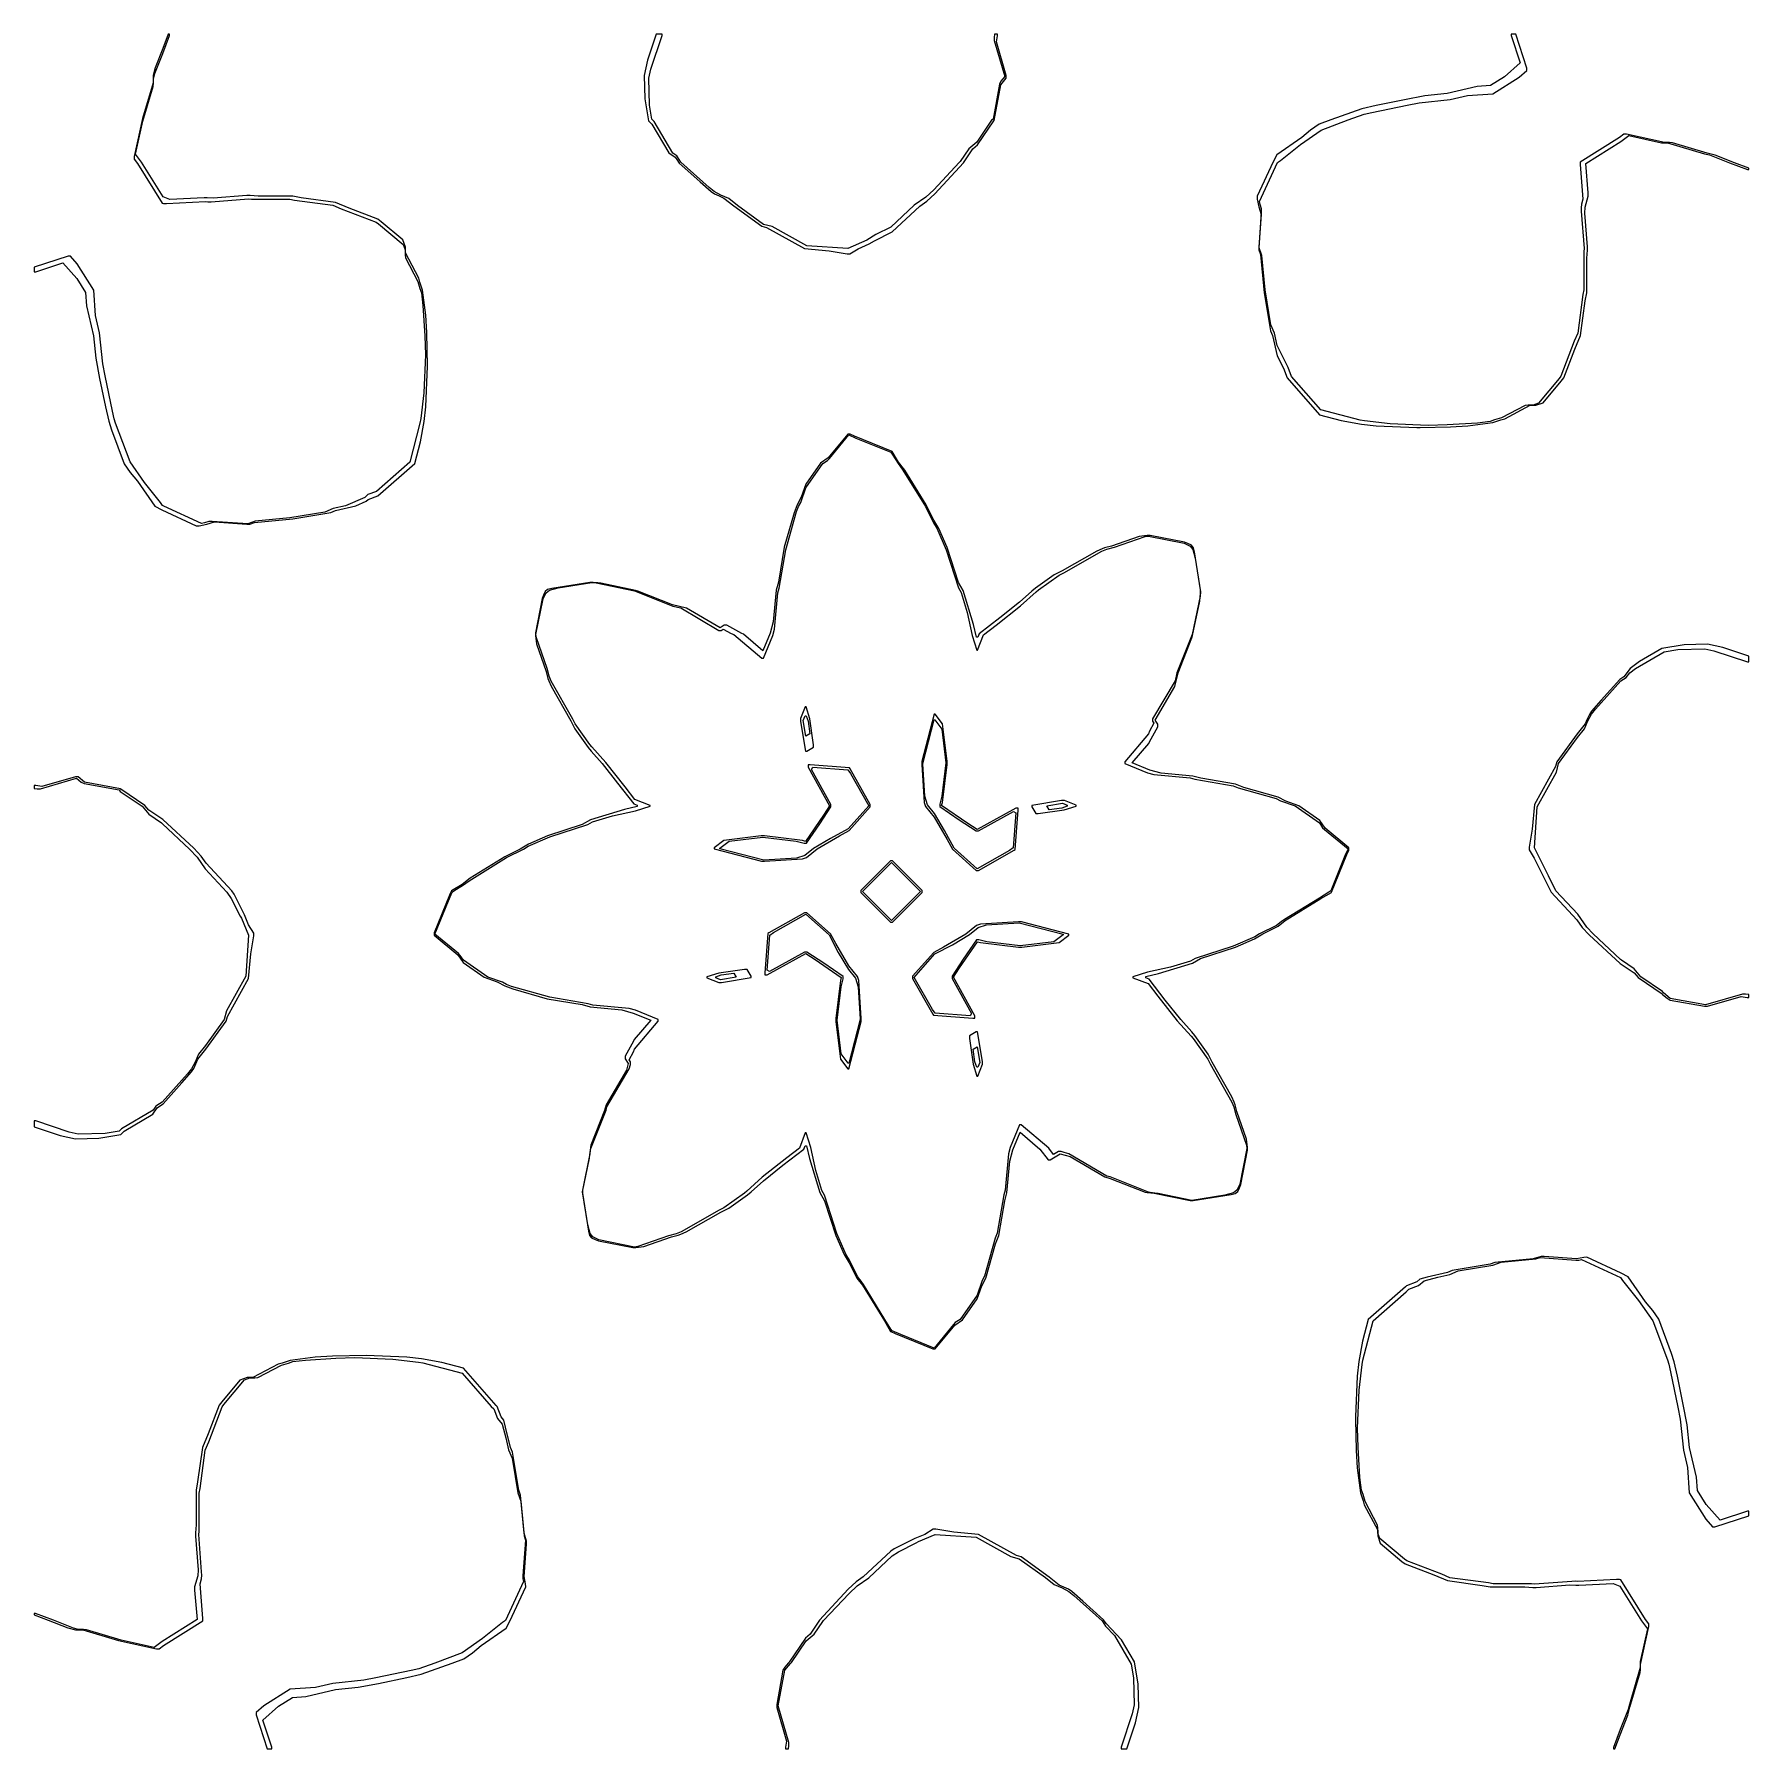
# Model space of a CAD drawing. Extents: x 65 to 85, y 65 to 85.
import ezdxf

# ---------------------------------------------------------------- set-up
doc = ezdxf.new("R2010")
doc.units = 0

msp = doc.modelspace()

# ---------------------------------------------------------------- linework, layer by layer
for points in [[(65.017, 82.228), (65.334, 82.332), (65.497, 82.151), (65.6, 81.987), (65.609, 81.832), (65.69, 81.483), (65.719, 81.221), (65.763, 80.984), (65.831, 80.653), (65.87, 80.485), (65.9, 80.387), (66.051, 79.99), (66.121, 79.888), (66.204, 79.785), (66.407, 79.496), (66.489, 79.453), (66.89, 79.267), (66.923, 79.267), (67.015, 79.285), (67.104, 79.313), (67.481, 79.286), (67.516, 79.286), (67.57, 79.306), (68.017, 79.348), (68.459, 79.422), (68.513, 79.445), (68.75, 79.5), (68.873, 79.553), (68.894, 79.572), (69.009, 79.614), (69.438, 79.992), (69.505, 80.246), (69.55, 80.483), (69.568, 80.655), (69.589, 81.128), (69.581, 81.519), (69.568, 81.721), (69.531, 82.015), (69.5, 82.108), (69.487, 82.153), (69.329, 82.45), (69.329, 82.517), (69.301, 82.603), (69.048, 82.813), (69.009, 82.843), (68.674, 82.971), (68.514, 83.038), (68.112, 83.093), (68.018, 83.109), (67.614, 83.11), (67.519, 83.117), (67.481, 83.117), (67.088, 83.088), (67.019, 83.093), (66.981, 83.093), (66.582, 83.071), (66.506, 83.102), (66.252, 83.508), (66.182, 83.601), (66.266, 83.985), (66.386, 84.39), (66.393, 84.427), (66.393, 84.482), (66.408, 84.541), (66.5, 84.773), (66.579, 84.984), (66.579, 84.999), (66.561, 84.999), (66.499, 84.835), (66.409, 84.609), (66.387, 84.517), (66.387, 84.434), (66.263, 84.015), (66.167, 83.573), (66.167, 83.542), (66.204, 83.492), (66.494, 83.029), (66.507, 83.024), (66.542, 83.024), (66.997, 83.048), (67.026, 83.046), (67.065, 83.046), (67.5, 83.079), (67.536, 83.076), (67.982, 83.074), (68.038, 83.065), (68.485, 83.004), (68.582, 82.964), (68.99, 82.808), (69.017, 82.787), (69.305, 82.547), (69.326, 82.484), (69.326, 82.426), (69.329, 82.391), (69.476, 82.116), (69.5, 82.033), (69.516, 81.985), (69.535, 81.834), (69.558, 81.481), (69.563, 81.261), (69.543, 80.818), (69.511, 80.517), (69.5, 80.462), (69.381, 80.008), (68.991, 79.666), (68.891, 79.629), (68.855, 79.597), (68.63, 79.5), (68.487, 79.467), (68.391, 79.426), (67.983, 79.357), (67.579, 79.319), (67.49, 79.287), (67.074, 79.316), (67.038, 79.315), (66.985, 79.299), (66.95, 79.292), (66.511, 79.496), (66.497, 79.504), (66.473, 79.537), (66.286, 79.77), (66.121, 80.01), (65.949, 80.462), (65.932, 80.515), (65.912, 80.603), (65.827, 81.016), (65.801, 81.154), (65.76, 81.516), (65.714, 81.719), (65.695, 82.013), (65.503, 82.32), (65.422, 82.41), (65.395, 82.41), (65.001, 82.281), (65.001, 82.228), (65.017, 82.228)], [(72.401, 83.617), (72.476, 83.565), (72.497, 83.539), (72.525, 83.494), (72.767, 83.279), (72.898, 83.166), (72.936, 83.139), (72.989, 83.114), (73.044, 83.089), (73.16, 82.997), (73.488, 82.759), (73.543, 82.745), (73.986, 82.499), (74.272, 82.473), (74.482, 82.437), (74.514, 82.437), (74.613, 82.498), (74.741, 82.554), (74.802, 82.591), (75.008, 82.695), (75.332, 82.996), (75.412, 83.051), (75.505, 83.139), (75.84, 83.498), (75.949, 83.664), (76.004, 83.709), (76.194, 83.989), (76.198, 83.992), (76.275, 84.411), (76.339, 84.488), (76.339, 84.517), (76.224, 84.91), (76.235, 84.981), (76.235, 84.999), (76.201, 84.999), (76.196, 84.963), (76.196, 84.928), (76.32, 84.505), (76.277, 84.454), (76.26, 84.419), (76.185, 84.008), (76.168, 83.996), (75.996, 83.741), (75.901, 83.664), (75.802, 83.514), (75.791, 83.505), (75.495, 83.186), (75.402, 83.099), (75.265, 83.004), (74.992, 82.75), (74.817, 82.662), (74.711, 82.596), (74.489, 82.501), (74.014, 82.532), (73.607, 82.757), (73.508, 82.782), (73.203, 83.003), (73.102, 83.085), (73.011, 83.124), (72.93, 83.164), (72.875, 83.211), (72.543, 83.506), (72.503, 83.571), (72.495, 83.58), (72.449, 83.612), (72.233, 83.982), (72.204, 84.01), (72.178, 84.171), (72.169, 84.487), (72.191, 84.592), (72.323, 84.983), (72.323, 84.999), (72.255, 84.999), (72.154, 84.699), (72.116, 84.518), (72.122, 84.246), (72.164, 83.99), (72.205, 83.951), (72.401, 83.617)], [(79.313, 82.896), (79.286, 82.519), (79.286, 82.484), (79.306, 82.429), (79.348, 81.983), (79.422, 81.541), (79.445, 81.487), (79.5, 81.25), (79.573, 81.103), (79.614, 80.991), (79.992, 80.562), (80.246, 80.495), (80.483, 80.45), (80.655, 80.431), (81.128, 80.411), (81.167, 80.411), (81.519, 80.419), (81.721, 80.432), (82.015, 80.469), (82.108, 80.5), (82.153, 80.513), (82.45, 80.671), (82.517, 80.671), (82.603, 80.699), (82.813, 80.952), (82.843, 80.99), (82.971, 81.325), (83.038, 81.486), (83.093, 81.888), (83.109, 81.982), (83.11, 82.386), (83.117, 82.481), (83.117, 82.519), (83.088, 82.912), (83.093, 82.984), (83.128, 83.112), (83.128, 83.148), (83.1, 83.493), (83.508, 83.748), (83.601, 83.817), (83.982, 83.734), (84.05, 83.734), (84.482, 83.606), (84.541, 83.592), (84.773, 83.499), (84.984, 83.421), (84.999, 83.421), (84.999, 83.439), (84.835, 83.5), (84.608, 83.59), (84.515, 83.613), (84.111, 83.732), (84.074, 83.736), (84.018, 83.736), (83.573, 83.833), (83.542, 83.833), (83.492, 83.796), (83.033, 83.508), (83.033, 83.481), (83.066, 83.076), (83.049, 83.016), (83.046, 82.974), (83.046, 82.934), (83.079, 82.5), (83.076, 82.464), (83.074, 82.018), (83.065, 81.962), (83.004, 81.514), (82.964, 81.418), (82.808, 81.01), (82.787, 80.983), (82.547, 80.695), (82.484, 80.674), (82.426, 80.674), (82.391, 80.67), (82.116, 80.524), (82.033, 80.5), (81.985, 80.484), (81.834, 80.464), (81.481, 80.442), (81.261, 80.437), (80.818, 80.456), (80.517, 80.489), (80.466, 80.498), (80.008, 80.619), (79.666, 81.009), (79.627, 81.112), (79.5, 81.369), (79.467, 81.513), (79.426, 81.609), (79.357, 82.017), (79.319, 82.42), (79.287, 82.51), (79.316, 82.926), (79.315, 82.962), (79.299, 83.015), (79.292, 83.049), (79.503, 83.503), (79.537, 83.527), (79.77, 83.714), (80.01, 83.879), (80.325, 84), (80.514, 84.067), (80.603, 84.088), (81.016, 84.173), (81.155, 84.199), (81.516, 84.239), (81.719, 84.286), (82.013, 84.305), (82.32, 84.497), (82.41, 84.578), (82.41, 84.605), (82.281, 84.999), (82.228, 84.999), (82.228, 84.983), (82.332, 84.666), (82.151, 84.503), (81.987, 84.4), (81.832, 84.39), (81.483, 84.31), (81.221, 84.281), (80.984, 84.236), (80.653, 84.168), (80.486, 84.13), (80.125, 84), (79.99, 83.949), (79.888, 83.879), (79.786, 83.796), (79.496, 83.593), (79.453, 83.511), (79.267, 83.11), (79.267, 83.077), (79.285, 82.985), (79.313, 82.896)], [(69.665, 74.49), (69.942, 74.26), (70.002, 74.172), (70.249, 73.999), (70.401, 73.945), (70.489, 73.898), (70.582, 73.863), (70.985, 73.749), (71.39, 73.68), (71.484, 73.654), (71.853, 73.619), (71.987, 73.582), (72.191, 73.499), (71.998, 73.272), (71.991, 73.253), (71.894, 73.078), (71.893, 73.049), (71.928, 72.995), (71.909, 72.917), (71.67, 72.512), (71.654, 72.447), (71.494, 72.042), (71.488, 72.016), (71.48, 71.938), (71.394, 71.518), (71.394, 71.482), (71.464, 71.039), (71.477, 70.989), (71.499, 70.961), (71.543, 70.939), (71.581, 70.925), (71.982, 70.846), (72.018, 70.846), (72.11, 70.859), (72.434, 70.972), (72.513, 70.991), (72.543, 71.003), (72.605, 71.032), (73.01, 71.259), (73.104, 71.308), (73.32, 71.462), (73.364, 71.496), (73.506, 71.624), (73.734, 71.806), (73.976, 71.993), (73.992, 72.034), (74.01, 72.032), (74.044, 71.886), (74.165, 71.488), (74.219, 71.393), (74.349, 70.987), (74.446, 70.764), (74.507, 70.67), (74.594, 70.491), (74.661, 70.407), (74.918, 69.991), (74.99, 69.869), (74.993, 69.866), (75.043, 69.843), (75.484, 69.665), (75.51, 69.665), (75.74, 69.942), (75.828, 70.002), (76.001, 70.25), (76.054, 70.401), (76.101, 70.488), (76.215, 70.892), (76.251, 70.986), (76.32, 71.39), (76.346, 71.484), (76.381, 71.853), (76.417, 71.987), (76.501, 72.191), (76.732, 71.994), (76.828, 71.87), (76.852, 71.87), (76.967, 71.939), (77.083, 71.909), (77.488, 71.67), (77.552, 71.654), (77.957, 71.494), (77.984, 71.488), (78.062, 71.48), (78.482, 71.394), (78.518, 71.394), (78.961, 71.464), (79.01, 71.477), (79.039, 71.499), (79.06, 71.543), (79.074, 71.581), (79.154, 71.982), (79.154, 72.018), (79.14, 72.11), (79.028, 72.434), (79.009, 72.513), (78.997, 72.543), (78.968, 72.605), (78.741, 73.01), (78.692, 73.104), (78.538, 73.32), (78.504, 73.364), (78.375, 73.506), (78.194, 73.734), (78.007, 73.976), (77.966, 73.992), (77.968, 74.01), (78.114, 74.044), (78.512, 74.165), (78.606, 74.219), (79.013, 74.349), (79.236, 74.446), (79.33, 74.507), (79.509, 74.594), (79.593, 74.661), (80.008, 74.917), (80.131, 74.99), (80.134, 74.993), (80.312, 75.433), (80.335, 75.484), (80.335, 75.51), (80.058, 75.739), (79.997, 75.828), (79.75, 76.001), (79.599, 76.054), (79.512, 76.101), (79.108, 76.215), (79.014, 76.251), (78.61, 76.32), (78.516, 76.346), (78.147, 76.381), (78.013, 76.417), (77.809, 76.501), (78.002, 76.728), (78.009, 76.747), (78.106, 76.922), (78.106, 76.95), (78.075, 77), (78.305, 77.393), (78.345, 77.552), (78.505, 77.957), (78.512, 77.985), (78.595, 78.388), (78.606, 78.48), (78.606, 78.518), (78.536, 78.961), (78.523, 79.01), (78.501, 79.039), (78.457, 79.06), (78.419, 79.074), (78.018, 79.154), (77.981, 79.154), (77.89, 79.14), (77.566, 79.028), (77.486, 79.009), (77.457, 78.997), (77.395, 78.968), (76.99, 78.741), (76.896, 78.692), (76.679, 78.538), (76.636, 78.504), (76.493, 78.375), (76.265, 78.194), (76.024, 78.007), (76.008, 77.966), (75.99, 77.967), (75.956, 78.114), (75.835, 78.512), (75.781, 78.606), (75.651, 79.012), (75.554, 79.236), (75.493, 79.33), (75.405, 79.51), (75.155, 79.913), (75.082, 80.008), (75.007, 80.134), (74.567, 80.312), (74.516, 80.335), (74.49, 80.335), (74.26, 80.058), (74.172, 79.997), (73.999, 79.75), (73.946, 79.599), (73.898, 79.511), (73.863, 79.418), (73.749, 79.015), (73.68, 78.61), (73.654, 78.516), (73.619, 78.147), (73.583, 78.013), (73.499, 77.809), (73.272, 78.001), (73.253, 78.009), (73.078, 78.106), (73.05, 78.106), (73, 78.075), (72.607, 78.305), (72.447, 78.345), (72.042, 78.505), (72.015, 78.512), (71.611, 78.595), (71.573, 78.601), (71.519, 78.606), (71.482, 78.606), (71.039, 78.536), (70.989, 78.523), (70.961, 78.501), (70.939, 78.457), (70.926, 78.419), (70.846, 78.018), (70.846, 77.981), (70.859, 77.89), (70.972, 77.566), (70.991, 77.486), (71.003, 77.457), (71.032, 77.395), (71.259, 76.99), (71.308, 76.896), (71.462, 76.679), (71.496, 76.636), (71.624, 76.493), (71.805, 76.265), (71.993, 76.024), (72.034, 76.008), (72.032, 75.99), (71.886, 75.956), (71.488, 75.835), (71.393, 75.781), (70.987, 75.651), (70.764, 75.554), (70.67, 75.493), (70.49, 75.405), (70.087, 75.155), (69.992, 75.082), (69.869, 75.009), (69.866, 75.007), (69.843, 74.957), (69.665, 74.516), (69.665, 74.49)], [(69.876, 74.993), (69.896, 75.009), (70.008, 75.076), (70.073, 75.126), (70.51, 75.397), (70.707, 75.493), (70.762, 75.529), (71.013, 75.637), (71.456, 75.78), (71.512, 75.811), (71.747, 75.883), (72.015, 75.942), (72.186, 75.995), (72.185, 76.005), (72.007, 76.073), (71.893, 76.22), (71.666, 76.506), (71.504, 76.686), (71.483, 76.713), (71.311, 76.954), (71.282, 77.01), (71.032, 77.455), (71.005, 77.513), (70.983, 77.602), (70.859, 77.96), (70.853, 77.998), (70.936, 78.414), (70.971, 78.484), (71.01, 78.516), (71.111, 78.542), (71.504, 78.604), (71.554, 78.599), (72.003, 78.506), (72.448, 78.33), (72.543, 78.307), (72.986, 78.046), (73.014, 78.046), (73.037, 78.061), (73.128, 78.01), (73.161, 77.998), (73.488, 77.72), (73.506, 77.72), (73.615, 77.987), (73.635, 78.059), (73.676, 78.484), (73.691, 78.539), (73.767, 78.985), (73.892, 79.432), (73.914, 79.489), (73.941, 79.539), (74.001, 79.708), (74.199, 79.991), (74.255, 80.029), (74.276, 80.051), (74.503, 80.325), (74.583, 80.289), (74.993, 80.124), (75.009, 80.103), (75.076, 79.992), (75.126, 79.927), (75.397, 79.49), (75.493, 79.293), (75.529, 79.238), (75.637, 78.987), (75.78, 78.543), (75.811, 78.488), (75.883, 78.253), (75.942, 77.985), (75.995, 77.814), (76.005, 77.814), (76.073, 77.993), (76.22, 78.107), (76.506, 78.334), (76.686, 78.496), (76.713, 78.517), (76.954, 78.689), (77.01, 78.718), (77.455, 78.968), (77.513, 78.995), (77.602, 79.016), (77.96, 79.141), (77.998, 79.146), (78.414, 79.063), (78.484, 79.029), (78.516, 78.99), (78.542, 78.889), (78.604, 78.496), (78.599, 78.446), (78.506, 77.997), (78.33, 77.552), (78.307, 77.457), (78.046, 77.014), (78.046, 76.986), (78.061, 76.963), (78.01, 76.871), (77.998, 76.839), (77.72, 76.512), (77.72, 76.494), (77.987, 76.384), (78.059, 76.365), (78.484, 76.324), (78.539, 76.309), (78.985, 76.233), (79.042, 76.211), (79.488, 76.086), (79.539, 76.058), (79.708, 75.999), (79.991, 75.801), (80.029, 75.744), (80.051, 75.724), (80.325, 75.497), (80.289, 75.417), (80.124, 75.007), (80.103, 74.991), (79.991, 74.924), (79.586, 74.673), (79.547, 74.648), (79.491, 74.604), (79.293, 74.507), (79.238, 74.471), (78.987, 74.363), (78.543, 74.22), (78.488, 74.189), (78.253, 74.117), (77.985, 74.058), (77.814, 74.005), (77.814, 73.994), (77.993, 73.926), (78.107, 73.779), (78.334, 73.493), (78.496, 73.314), (78.517, 73.287), (78.689, 73.046), (78.718, 72.99), (78.968, 72.544), (78.995, 72.487), (79.016, 72.397), (79.141, 72.04), (79.146, 72.002), (79.063, 71.586), (79.029, 71.516), (78.99, 71.484), (78.889, 71.458), (78.502, 71.397), (78.111, 71.477), (78.072, 71.483), (78.016, 71.489), (77.997, 71.494), (77.552, 71.67), (77.512, 71.679), (77.067, 71.941), (77.014, 71.954), (76.979, 71.967), (76.948, 71.967), (76.891, 71.933), (76.835, 72.005), (76.512, 72.28), (76.494, 72.28), (76.384, 72.013), (76.365, 71.94), (76.324, 71.516), (76.309, 71.46), (76.233, 71.014), (76.211, 70.958), (76.086, 70.512), (76.058, 70.461), (75.999, 70.292), (75.801, 70.009), (75.744, 69.971), (75.724, 69.949), (75.496, 69.674), (75.107, 69.832), (75.007, 69.876), (74.991, 69.896), (74.924, 70.009), (74.673, 70.414), (74.648, 70.453), (74.604, 70.509), (74.507, 70.707), (74.471, 70.762), (74.362, 71.012), (74.22, 71.456), (74.189, 71.512), (74.117, 71.747), (74.058, 72.015), (74.005, 72.186), (73.994, 72.186), (73.926, 72.007), (73.779, 71.893), (73.493, 71.666), (73.314, 71.504), (73.287, 71.483), (73.046, 71.311), (72.99, 71.282), (72.545, 71.032), (72.487, 71.005), (72.397, 70.983), (72.04, 70.859), (72.002, 70.853), (71.586, 70.936), (71.516, 70.971), (71.484, 71.01), (71.458, 71.111), (71.397, 71.498), (71.477, 71.888), (71.483, 71.928), (71.489, 71.984), (71.494, 72.003), (71.67, 72.448), (71.679, 72.488), (71.941, 72.933), (71.954, 72.983), (71.954, 73.014), (71.939, 73.037), (71.99, 73.128), (72.002, 73.161), (72.28, 73.488), (72.28, 73.506), (72.013, 73.615), (71.94, 73.635), (71.516, 73.676), (71.46, 73.691), (71.015, 73.767), (70.568, 73.892), (70.511, 73.914), (70.461, 73.941), (70.292, 74.001), (70.009, 74.199), (69.97, 74.255), (69.949, 74.276), (69.674, 74.504), (69.832, 74.893), (69.876, 74.993)], [(82.437, 75.486), (82.498, 75.387), (82.695, 74.992), (82.996, 74.668), (83.058, 74.581), (83.139, 74.495), (83.498, 74.16), (83.664, 74.051), (83.709, 73.995), (83.989, 73.806), (83.995, 73.797), (84.047, 73.754), (84.082, 73.734), (84.482, 73.661), (84.517, 73.661), (84.91, 73.776), (84.981, 73.765), (84.999, 73.765), (84.999, 73.799), (84.963, 73.804), (84.928, 73.804), (84.496, 73.677), (84.083, 73.753), (84.005, 73.819), (83.994, 73.833), (83.741, 74.004), (83.664, 74.099), (83.514, 74.198), (83.505, 74.208), (83.186, 74.505), (83.111, 74.585), (83.004, 74.735), (82.75, 75.008), (82.662, 75.184), (82.501, 75.511), (82.532, 75.986), (82.757, 76.393), (82.782, 76.492), (83.003, 76.797), (83.085, 76.898), (83.124, 76.989), (83.164, 77.07), (83.211, 77.125), (83.506, 77.456), (83.569, 77.496), (83.612, 77.55), (83.68, 77.602), (84.013, 77.796), (84.171, 77.822), (84.487, 77.831), (84.592, 77.809), (84.983, 77.677), (84.999, 77.677), (84.999, 77.745), (84.699, 77.846), (84.518, 77.884), (84.246, 77.877), (83.987, 77.835), (83.727, 77.683), (83.617, 77.6), (83.541, 77.504), (83.494, 77.474), (83.279, 77.233), (83.166, 77.102), (83.14, 77.064), (83.114, 77.011), (83.09, 76.955), (82.997, 76.84), (82.759, 76.512), (82.745, 76.457), (82.499, 76.014), (82.473, 75.728), (82.437, 75.518), (82.437, 75.486)], [(73.998, 76.636), (74.014, 76.636), (74.09, 76.685), (74.09, 76.712), (74.048, 77.015), (74.005, 77.155), (73.994, 77.155), (73.938, 77.016), (73.938, 76.982), (73.998, 76.636)], [(74.027, 76.985), (74.047, 76.841), (74.001, 76.811), (73.969, 76.994), (73.992, 77.05), (74.006, 77.05), (74.027, 76.985)], [(75.38, 76.039), (75.395, 75.99), (75.497, 75.867), (75.651, 75.607), (75.711, 75.493), (75.988, 75.246), (76.014, 75.246), (76.43, 75.482), (76.442, 75.491), (76.478, 75.947), (76.478, 75.973), (76.452, 75.973), (76.001, 75.723), (75.892, 75.794), (75.585, 76.005), (75.593, 76.038), (75.648, 76.481), (75.648, 76.519), (75.594, 76.957), (75.509, 77.069), (75.496, 77.069), (75.353, 76.517), (75.353, 76.481), (75.38, 76.039)], [(75.366, 76.49), (75.498, 77.002), (75.505, 77.003), (75.586, 76.893), (75.635, 76.5), (75.587, 76.111), (75.564, 76.018), (75.564, 75.991), (75.79, 75.835), (75.986, 75.707), (76.015, 75.707), (76.424, 75.934), (76.451, 75.917), (76.419, 75.509), (76.376, 75.477), (76.001, 75.264), (75.729, 75.507), (75.62, 75.711), (75.503, 75.911), (75.42, 76.01), (75.389, 76.111), (75.366, 76.49)], [(72.931, 75.496), (73.483, 75.353), (73.519, 75.353), (73.961, 75.38), (74.01, 75.395), (74.133, 75.497), (74.393, 75.651), (74.507, 75.711), (74.753, 75.988), (74.753, 76.014), (74.517, 76.43), (74.509, 76.442), (74.053, 76.478), (74.027, 76.478), (74.027, 76.452), (74.277, 76.001), (74.205, 75.892), (73.995, 75.585), (73.962, 75.593), (73.519, 75.648), (73.481, 75.648), (73.043, 75.594), (72.931, 75.509), (72.931, 75.496)], [(73.107, 75.586), (73.5, 75.635), (73.889, 75.587), (73.982, 75.564), (74.009, 75.564), (74.164, 75.79), (74.293, 75.986), (74.293, 76.015), (74.066, 76.424), (74.082, 76.451), (74.491, 76.419), (74.523, 76.376), (74.736, 76.001), (74.493, 75.729), (74.289, 75.62), (74.089, 75.503), (73.99, 75.42), (73.89, 75.389), (73.51, 75.366), (72.998, 75.498), (72.997, 75.505), (73.107, 75.586)], [(65.301, 72.154), (65.482, 72.116), (65.754, 72.122), (66.01, 72.164), (66.049, 72.205), (66.383, 72.401), (66.435, 72.476), (66.461, 72.497), (66.506, 72.525), (66.721, 72.767), (66.834, 72.898), (66.86, 72.936), (66.886, 72.989), (66.91, 73.044), (67.003, 73.16), (67.24, 73.488), (67.255, 73.543), (67.501, 73.986), (67.526, 74.272), (67.563, 74.482), (67.563, 74.514), (67.501, 74.613), (67.453, 74.729), (67.333, 74.968), (67.306, 75.007), (67.004, 75.332), (66.949, 75.412), (66.861, 75.505), (66.502, 75.84), (66.336, 75.949), (66.291, 76.004), (66.01, 76.194), (66.008, 76.198), (65.588, 76.275), (65.512, 76.339), (65.483, 76.339), (65.09, 76.224), (65.018, 76.235), (65.001, 76.235), (65.001, 76.201), (65.036, 76.196), (65.072, 76.196), (65.495, 76.32), (65.546, 76.277), (65.581, 76.26), (65.992, 76.185), (66.004, 76.168), (66.259, 75.995), (66.336, 75.901), (66.486, 75.802), (66.495, 75.791), (66.813, 75.495), (66.901, 75.401), (66.996, 75.265), (67.248, 74.993), (67.299, 74.919), (67.404, 74.711), (67.417, 74.687), (67.499, 74.489), (67.468, 74.014), (67.243, 73.607), (67.217, 73.508), (66.997, 73.203), (66.915, 73.102), (66.876, 73.011), (66.836, 72.93), (66.789, 72.875), (66.494, 72.543), (66.429, 72.503), (66.419, 72.495), (66.388, 72.449), (66.018, 72.233), (65.99, 72.204), (65.829, 72.178), (65.513, 72.169), (65.408, 72.191), (65.017, 72.323), (65.001, 72.323), (65.001, 72.255), (65.301, 72.154)], [(76.635, 76.002), (76.635, 75.986), (76.685, 75.91), (76.712, 75.91), (77.015, 75.951), (77.155, 75.995), (77.155, 76.006), (77.016, 76.062), (76.982, 76.062), (76.635, 76.002)], [(76.811, 75.999), (76.994, 76.031), (77.05, 76.008), (77.05, 75.994), (76.985, 75.973), (76.841, 75.953), (76.811, 75.999)], [(74.644, 74.989), (74.989, 74.644), (75.011, 74.644), (75.356, 74.989), (75.356, 75.011), (75.011, 75.356), (74.989, 75.356), (74.644, 75.011), (74.644, 74.989)], [(75, 75.34), (75.34, 75), (75, 74.66), (74.66, 75), (75, 75.34)], [(73.522, 74.053), (73.522, 74.027), (73.548, 74.027), (73.999, 74.277), (74.108, 74.205), (74.414, 73.995), (74.406, 73.962), (74.352, 73.519), (74.352, 73.481), (74.405, 73.043), (74.49, 72.931), (74.504, 72.931), (74.647, 73.483), (74.647, 73.519), (74.62, 73.961), (74.605, 74.01), (74.503, 74.133), (74.349, 74.393), (74.288, 74.507), (74.012, 74.753), (73.985, 74.753), (73.569, 74.517), (73.558, 74.509), (73.522, 74.053)], [(73.581, 74.491), (73.624, 74.523), (73.999, 74.736), (74.271, 74.493), (74.379, 74.289), (74.497, 74.089), (74.58, 73.99), (74.611, 73.889), (74.634, 73.51), (74.502, 72.998), (74.495, 72.997), (74.413, 73.107), (74.365, 73.5), (74.413, 73.889), (74.436, 73.982), (74.436, 74.009), (74.21, 74.164), (74.014, 74.293), (73.985, 74.293), (73.576, 74.066), (73.549, 74.082), (73.581, 74.491)], [(75.246, 74.012), (75.246, 73.985), (75.482, 73.569), (75.491, 73.558), (75.947, 73.522), (75.973, 73.522), (75.973, 73.548), (75.723, 73.999), (75.794, 74.108), (76.005, 74.414), (76.038, 74.406), (76.481, 74.352), (76.519, 74.352), (76.957, 74.406), (77.069, 74.49), (77.069, 74.504), (76.517, 74.647), (76.481, 74.647), (76.039, 74.62), (75.99, 74.605), (75.867, 74.503), (75.607, 74.349), (75.493, 74.289), (75.246, 74.012)], [(75.286, 74.024), (75.507, 74.271), (75.711, 74.379), (75.911, 74.497), (76.01, 74.58), (76.11, 74.61), (76.49, 74.634), (77.002, 74.502), (77.003, 74.495), (76.893, 74.413), (76.5, 74.365), (76.111, 74.413), (76.017, 74.436), (75.991, 74.436), (75.835, 74.21), (75.707, 74.014), (75.707, 73.985), (75.934, 73.576), (75.917, 73.549), (75.509, 73.581), (75.477, 73.624), (75.264, 73.998), (75.286, 74.024)], [(72.845, 73.994), (72.984, 73.938), (73.018, 73.938), (73.364, 73.998), (73.364, 74.014), (73.315, 74.09), (73.287, 74.09), (72.985, 74.048), (72.845, 74.005), (72.845, 73.994)], [(73.015, 74.027), (73.159, 74.047), (73.189, 74.001), (73.006, 73.969), (72.949, 73.992), (72.95, 74.006), (73.015, 74.027)], [(75.91, 73.287), (75.951, 72.985), (75.995, 72.845), (76.006, 72.845), (76.062, 72.984), (76.062, 73.018), (76.002, 73.364), (75.986, 73.364), (75.91, 73.315), (75.91, 73.287)], [(75.953, 73.159), (75.999, 73.189), (76.031, 73.006), (76.008, 72.949), (75.994, 72.95), (75.973, 73.015), (75.953, 73.159)], [(80.419, 68.481), (80.432, 68.278), (80.469, 67.985), (80.5, 67.892), (80.513, 67.847), (80.671, 67.55), (80.671, 67.483), (80.699, 67.397), (80.952, 67.186), (80.99, 67.157), (81.325, 67.029), (81.486, 66.962), (81.888, 66.906), (81.982, 66.891), (82.386, 66.889), (82.481, 66.883), (82.519, 66.883), (82.912, 66.912), (82.981, 66.907), (83.019, 66.907), (83.418, 66.929), (83.494, 66.897), (83.748, 66.492), (83.817, 66.399), (83.734, 66.018), (83.734, 65.95), (83.607, 65.518), (83.592, 65.459), (83.499, 65.226), (83.421, 65.016), (83.421, 65.001), (83.439, 65.001), (83.5, 65.164), (83.59, 65.391), (83.613, 65.485), (83.732, 65.889), (83.736, 65.926), (83.736, 65.982), (83.833, 66.427), (83.833, 66.458), (83.796, 66.508), (83.506, 66.971), (83.493, 66.976), (83.458, 66.976), (83.003, 66.951), (82.974, 66.954), (82.934, 66.953), (82.5, 66.921), (82.464, 66.923), (82.018, 66.925), (81.962, 66.934), (81.514, 66.996), (81.418, 67.036), (81.01, 67.192), (80.983, 67.212), (80.695, 67.453), (80.674, 67.516), (80.674, 67.574), (80.67, 67.609), (80.524, 67.883), (80.5, 67.967), (80.484, 68.015), (80.464, 68.166), (80.442, 68.519), (80.437, 68.739), (80.456, 69.182), (80.489, 69.483), (80.498, 69.534), (80.619, 69.992), (81.005, 70.331), (81.035, 70.362), (81.146, 70.404), (81.214, 70.457), (81.371, 70.5), (81.513, 70.533), (81.609, 70.574), (82.015, 70.642), (82.11, 70.676), (82.516, 70.715), (82.567, 70.73), (82.981, 70.701), (83.018, 70.701), (83.049, 70.707), (83.503, 70.497), (83.527, 70.462), (83.714, 70.23), (83.879, 69.99), (84.051, 69.538), (84.068, 69.485), (84.088, 69.397), (84.173, 68.984), (84.199, 68.845), (84.239, 68.483), (84.286, 68.281), (84.305, 67.987), (84.497, 67.68), (84.578, 67.59), (84.605, 67.59), (84.999, 67.719), (84.999, 67.772), (84.983, 67.772), (84.666, 67.668), (84.503, 67.849), (84.4, 68.013), (84.39, 68.168), (84.31, 68.516), (84.281, 68.779), (84.236, 69.016), (84.168, 69.346), (84.13, 69.515), (84.099, 69.612), (83.949, 70.01), (83.879, 70.112), (83.796, 70.214), (83.593, 70.504), (83.511, 70.547), (83.11, 70.733), (83.077, 70.732), (82.992, 70.716), (82.614, 70.742), (82.578, 70.742), (82.484, 70.714), (82.039, 70.672), (81.985, 70.652), (81.541, 70.578), (81.487, 70.554), (81.248, 70.5), (81.164, 70.477), (81.126, 70.446), (81.008, 70.402), (80.994, 70.389), (80.562, 70.008), (80.495, 69.754), (80.45, 69.517), (80.431, 69.345), (80.411, 68.872), (80.411, 68.844), (80.419, 68.481)], [(65.566, 66.387), (65.985, 66.263), (66.427, 66.167), (66.458, 66.167), (66.508, 66.204), (66.967, 66.492), (66.967, 66.519), (66.934, 66.924), (66.95, 66.984), (66.954, 67.026), (66.953, 67.065), (66.921, 67.5), (66.923, 67.536), (66.925, 67.982), (66.934, 68.038), (66.996, 68.485), (67.036, 68.582), (67.192, 68.99), (67.212, 69.017), (67.453, 69.305), (67.516, 69.326), (67.574, 69.326), (67.609, 69.329), (67.883, 69.476), (67.967, 69.5), (68.015, 69.516), (68.166, 69.535), (68.519, 69.558), (68.739, 69.563), (69.182, 69.543), (69.483, 69.511), (69.534, 69.502), (69.991, 69.381), (70.331, 68.994), (70.362, 68.965), (70.403, 68.854), (70.457, 68.785), (70.5, 68.629), (70.533, 68.487), (70.574, 68.391), (70.642, 67.985), (70.676, 67.89), (70.715, 67.484), (70.73, 67.433), (70.701, 67.019), (70.701, 66.982), (70.707, 66.95), (70.497, 66.497), (70.462, 66.473), (70.23, 66.286), (69.99, 66.121), (69.675, 66), (69.486, 65.932), (69.397, 65.912), (68.984, 65.827), (68.845, 65.801), (68.483, 65.76), (68.281, 65.714), (67.987, 65.695), (67.68, 65.503), (67.59, 65.422), (67.59, 65.395), (67.719, 65.001), (67.772, 65.001), (67.772, 65.017), (67.668, 65.334), (67.849, 65.497), (68.013, 65.6), (68.168, 65.609), (68.516, 65.69), (68.779, 65.719), (69.016, 65.763), (69.346, 65.831), (69.514, 65.87), (69.875, 66), (70.01, 66.051), (70.112, 66.121), (70.214, 66.204), (70.504, 66.407), (70.547, 66.489), (70.733, 66.89), (70.732, 66.923), (70.716, 67.008), (70.742, 67.386), (70.742, 67.422), (70.714, 67.516), (70.672, 67.96), (70.652, 68.015), (70.578, 68.459), (70.554, 68.513), (70.499, 68.752), (70.477, 68.835), (70.446, 68.874), (70.402, 68.992), (70.389, 69.005), (70.008, 69.438), (69.754, 69.505), (69.517, 69.55), (69.345, 69.568), (68.872, 69.589), (68.481, 69.581), (68.278, 69.568), (67.985, 69.531), (67.892, 69.5), (67.847, 69.487), (67.55, 69.329), (67.483, 69.329), (67.397, 69.301), (67.187, 69.048), (67.157, 69.01), (67.029, 68.674), (66.962, 68.514), (66.906, 68.112), (66.891, 68.018), (66.889, 67.614), (66.883, 67.519), (66.883, 67.481), (66.912, 67.088), (66.907, 67.016), (66.871, 66.888), (66.871, 66.851), (66.899, 66.507), (66.492, 66.252), (66.399, 66.182), (66.015, 66.266), (65.61, 66.386), (65.573, 66.393), (65.517, 66.393), (65.459, 66.408), (65.226, 66.5), (65.016, 66.579), (65.001, 66.579), (65.001, 66.561), (65.164, 66.499), (65.391, 66.409), (65.482, 66.387), (65.566, 66.387)], [(73.804, 65.036), (73.804, 65.072), (73.678, 65.503), (73.754, 65.917), (73.82, 65.995), (73.833, 66.006), (74.004, 66.259), (74.099, 66.336), (74.198, 66.486), (74.208, 66.495), (74.505, 66.813), (74.598, 66.901), (74.735, 66.996), (75.007, 67.249), (75.081, 67.299), (75.289, 67.404), (75.313, 67.417), (75.511, 67.499), (75.986, 67.468), (76.393, 67.243), (76.491, 67.217), (76.797, 66.997), (76.898, 66.915), (76.989, 66.876), (77.07, 66.836), (77.125, 66.789), (77.456, 66.494), (77.496, 66.43), (77.601, 66.321), (77.796, 65.987), (77.822, 65.829), (77.831, 65.513), (77.809, 65.408), (77.677, 65.017), (77.677, 65.001), (77.745, 65.001), (77.846, 65.301), (77.884, 65.482), (77.877, 65.754), (77.835, 66.013), (77.683, 66.272), (77.503, 66.46), (77.474, 66.506), (77.233, 66.721), (77.102, 66.834), (77.064, 66.86), (77.011, 66.886), (76.955, 66.91), (76.84, 67.003), (76.512, 67.24), (76.457, 67.255), (76.014, 67.501), (75.728, 67.526), (75.518, 67.563), (75.486, 67.563), (75.387, 67.501), (75.271, 67.453), (75.032, 67.333), (74.993, 67.306), (74.668, 67.004), (74.588, 66.949), (74.495, 66.861), (74.16, 66.502), (74.051, 66.336), (73.996, 66.291), (73.806, 66.01), (73.797, 66.004), (73.754, 65.953), (73.734, 65.918), (73.661, 65.518), (73.661, 65.483), (73.776, 65.09), (73.765, 65.018), (73.765, 65.001), (73.799, 65.001), (73.804, 65.036)]]:
    msp.add_lwpolyline(points, close=True)

doc.saveas('drawing.dxf')
